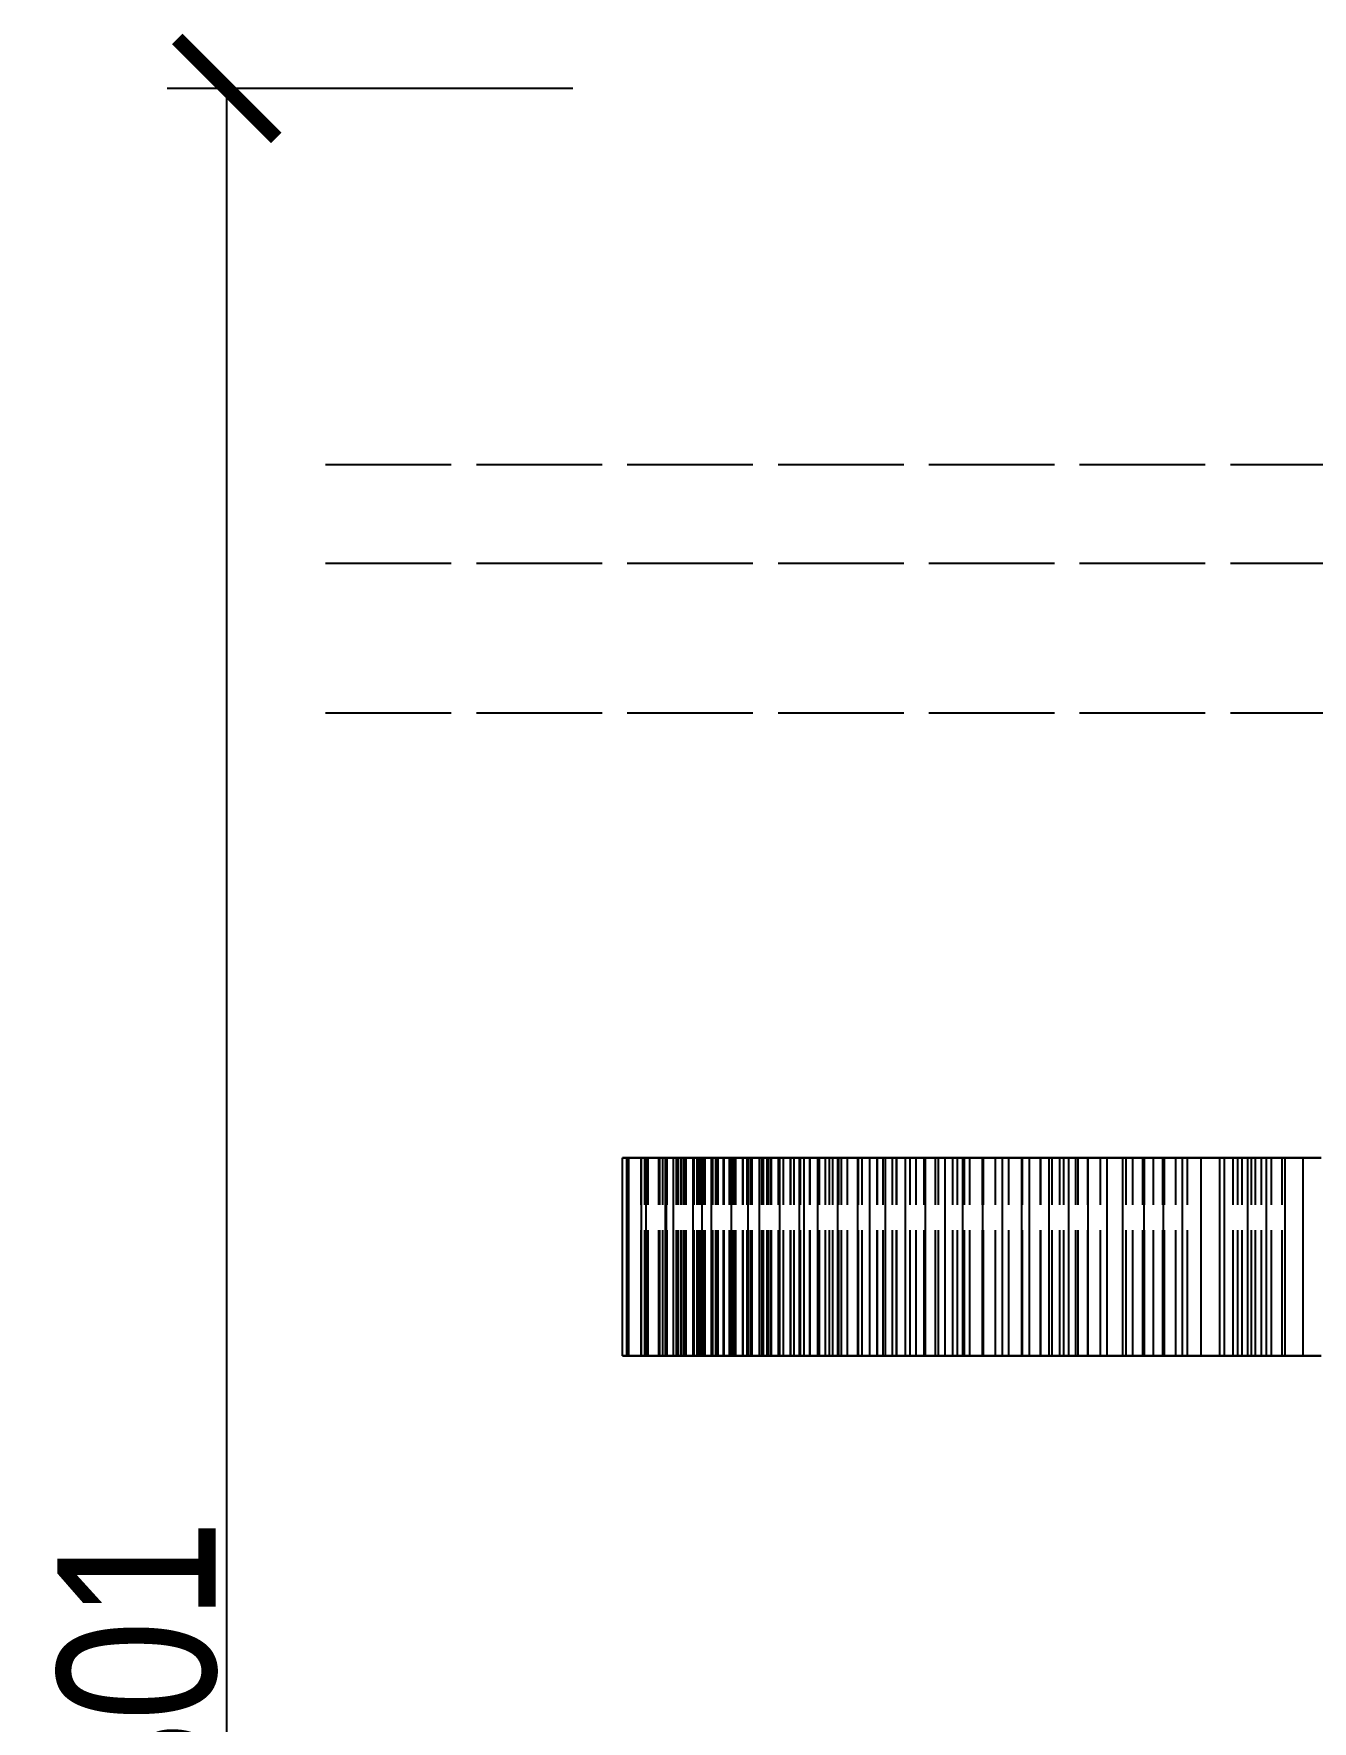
# Model space of a CAD drawing. Header units: millimetres. Extents: x -30 to 167, y -46 to 88.
# Drawn here: x -29.95 to -17.03, y 70.5 to 87.55 of the extents above; entities that cross this region are included whole.
import ezdxf

# ---------------------------------------------------------------- set-up
doc = ezdxf.new("R2010")
doc.units = ezdxf.units.MM
doc.linetypes.add('DASHED', pattern=[1.524, 1.27, -0.254])
for name, color, linetype in [('DIMS', 3, 'CONTINUOUS'), ('HIDDEN', 8, 'DASHED'), ('VISIBLE', 7, 'CONTINUOUS')]:
    doc.layers.add(name, color=color, linetype=linetype)
doc.styles.add('OpenSansCondensed-Light', font='OpenSansCondensed-Light.ttf')
doc.dimstyles.new('EZDXF', dxfattribs={"dimtxt": 0.25, "dimasz": 0.175, "dimexe": 0.375, "dimexo": 0.125, "dimgap": 0.1, "dimtad": 1, "dimlfac": 100, "dimzin": 12, "dimdsep": 46, "dimtxsty": 'OpenSansCondensed-Light', "dimblk": 'ARCHTICK', "dimcen": 2.5, "dimazin": 3, "dimtfac": 0.5, "dimtmove": 2, "dimatfit": 3})

# ---------------------------------------------------------------- blocks, each defined once
blk = doc.blocks.new('_ARCHTICK')
at = {"color": 0, "linetype": 'BYBLOCK', "const_width": 0.15}
blk.add_lwpolyline([(-0.5, -0.5), (0.5, 0.5)], dxfattribs=at)

msp = doc.modelspace()

# ---------------------------------------------------------------- linework, layer by layer
at = {"layer": 'HIDDEN'}
for p, q in [((-27, 83.20183), (27, 83.20183)), ((-27, 82.20183), (27, 82.20183)), ((-27, 80.69183), (27, 80.69183))]:
    msp.add_line(p, q, dxfattribs=at)
for points in [[(-23.99936, 76.19183), (-23.81117, 76.19183)], [(-23.99936, 74.19183), (-23.99936, 76.19183)], [(-23.9575, 76.19183), (-23.93403, 76.19183)], [(-23.77481, 76.19183), (-23.9575, 76.19183)], [(-23.9575, 76.19183), (-23.77481, 76.19183)], [(-23.81117, 76.19183), (-23.9575, 76.19183)], [(-23.9575, 74.19183), (-23.9575, 76.19183)], [(-23.93403, 76.19183), (-23.74118, 76.19183)], [(-23.93403, 74.19183), (-23.93403, 76.19183)], [(-23.81117, 76.19183), (-23.62279, 76.19183)], [(-23.62279, 76.19183), (-23.81117, 76.19183)], [(-23.81117, 74.19183), (-23.81117, 76.19183)], [(-23.81117, 74.19183), (-23.81117, 76.19183)], [(-23.80865, 76.19183), (-23.7618, 76.19183)], [(-23.63227, 76.19183), (-23.80865, 76.19183)], [(-23.80865, 76.19183), (-23.63227, 76.19183)], [(-23.74118, 76.19183), (-23.80865, 76.19183)], [(-23.80865, 74.19183), (-23.80865, 76.19183)], [(-23.59161, 76.19183), (-23.77481, 76.19183)], [(-23.77481, 76.19183), (-23.59161, 76.19183)], [(-23.77481, 74.19183), (-23.77481, 76.19183)], [(-23.77481, 74.19183), (-23.77481, 76.19183)], [(-23.7618, 76.19183), (-23.56515, 76.19183)], [(-23.7618, 74.19183), (-23.7618, 76.19183)], [(-23.74118, 76.19183), (-23.54846, 76.19183)], [(-23.54846, 76.19183), (-23.74118, 76.19183)], [(-23.74118, 74.19183), (-23.74118, 76.19183)], [(-23.74118, 74.19183), (-23.74118, 76.19183)], [(-23.45507, 76.19183), (-23.63227, 76.19183)], [(-23.63227, 76.19183), (-23.45507, 76.19183)], [(-23.63227, 74.19183), (-23.63227, 76.19183)], [(-23.63227, 74.19183), (-23.63227, 76.19183)], [(-23.62279, 76.19183), (-23.43427, 76.19183)], [(-23.43427, 76.19183), (-23.62279, 76.19183)], [(-23.62279, 74.19183), (-23.62279, 76.19183)], [(-23.62279, 74.19183), (-23.62279, 76.19183)], [(-23.40793, 76.19183), (-23.59161, 76.19183)], [(-23.59161, 76.19183), (-23.40793, 76.19183)], [(-23.59161, 74.19183), (-23.59161, 76.19183)], [(-23.59161, 74.19183), (-23.59161, 76.19183)], [(-23.56515, 76.19183), (-23.36896, 76.19183)], [(-23.56515, 74.19183), (-23.56515, 76.19183)], [(-23.55345, 76.19183), (-23.48345, 76.19183)], [(-23.38419, 76.19183), (-23.55345, 76.19183)], [(-23.55345, 76.19183), (-23.38419, 76.19183)], [(-23.36896, 76.19183), (-23.55345, 76.19183)], [(-23.55345, 74.19183), (-23.55345, 76.19183)], [(-23.54846, 76.19183), (-23.35594, 76.19183)], [(-23.35594, 76.19183), (-23.54846, 76.19183)], [(-23.54846, 74.19183), (-23.54846, 76.19183)], [(-23.54846, 74.19183), (-23.54846, 76.19183)], [(-23.48345, 76.19183), (-23.28388, 76.19183)], [(-23.48345, 74.19183), (-23.48345, 76.19183)], [(-23.27705, 76.19183), (-23.45507, 76.19183)], [(-23.45507, 76.19183), (-23.27705, 76.19183)], [(-23.45507, 74.19183), (-23.45507, 76.19183)], [(-23.45507, 74.19183), (-23.45507, 76.19183)], [(-23.43427, 76.19183), (-23.24564, 76.19183)], [(-23.24564, 76.19183), (-23.43427, 76.19183)], [(-23.43427, 74.19183), (-23.43427, 76.19183)], [(-23.43427, 74.19183), (-23.43427, 76.19183)], [(-23.22379, 76.19183), (-23.40793, 76.19183)], [(-23.40793, 76.19183), (-23.22379, 76.19183)], [(-23.40793, 74.19183), (-23.40793, 76.19183)], [(-23.40793, 74.19183), (-23.40793, 76.19183)], [(-23.21377, 76.19183), (-23.38419, 76.19183)], [(-23.38419, 76.19183), (-23.21377, 76.19183)], [(-23.38419, 74.19183), (-23.38419, 76.19183)], [(-23.38419, 74.19183), (-23.38419, 76.19183)], [(-23.36896, 76.19183), (-23.17331, 76.19183)], [(-23.17331, 76.19183), (-23.36896, 76.19183)], [(-23.36896, 74.19183), (-23.36896, 76.19183)], [(-23.36896, 74.19183), (-23.36896, 76.19183)], [(-23.35594, 76.19183), (-23.16368, 76.19183)], [(-23.16368, 76.19183), (-23.35594, 76.19183)], [(-23.35594, 74.19183), (-23.35594, 76.19183)], [(-23.35594, 74.19183), (-23.35594, 76.19183)], [(-23.28388, 76.19183), (-23.08509, 76.19183)], [(-23.28388, 74.19183), (-23.28388, 76.19183)], [(-23.09822, 76.19183), (-23.27705, 76.19183)], [(-23.27705, 76.19183), (-23.09822, 76.19183)], [(-23.27705, 74.19183), (-23.27705, 76.19183)], [(-23.27705, 74.19183), (-23.27705, 76.19183)], [(-23.24564, 76.19183), (-23.05696, 76.19183)], [(-23.05696, 76.19183), (-23.24564, 76.19183)], [(-23.24564, 74.19183), (-23.24564, 76.19183)], [(-23.24564, 74.19183), (-23.24564, 76.19183)], [(-23.03922, 76.19183), (-23.22379, 76.19183)], [(-23.22379, 76.19183), (-23.03922, 76.19183)], [(-23.22379, 74.19183), (-23.22379, 76.19183)], [(-23.22379, 74.19183), (-23.22379, 76.19183)], [(-23.0422, 76.19183), (-23.21377, 76.19183)], [(-23.21377, 76.19183), (-23.0422, 76.19183)], [(-23.21377, 74.19183), (-23.21377, 76.19183)], [(-23.21377, 74.19183), (-23.21377, 76.19183)], [(-23.19307, 76.19183), (-23.10021, 76.19183)], [(-23.03166, 76.19183), (-23.19307, 76.19183)], [(-23.19307, 76.19183), (-23.03166, 76.19183)], [(-23.08509, 76.19183), (-23.19307, 76.19183)], [(-23.19307, 74.19183), (-23.19307, 76.19183)], [(-23.17331, 76.19183), (-22.97825, 76.19183)], [(-22.97825, 76.19183), (-23.17331, 76.19183)], [(-23.17331, 74.19183), (-23.17331, 76.19183)], [(-23.17331, 74.19183), (-23.17331, 76.19183)], [(-23.16368, 76.19183), (-22.97173, 76.19183)], [(-22.97173, 76.19183), (-23.16368, 76.19183)], [(-23.16368, 74.19183), (-23.16368, 76.19183)], [(-23.16368, 74.19183), (-23.16368, 76.19183)], [(-23.10021, 76.19183), (-22.89861, 76.19183)], [(-23.10021, 74.19183), (-23.10021, 76.19183)], [(-22.91859, 76.19183), (-23.09822, 76.19183)], [(-23.09822, 76.19183), (-22.91859, 76.19183)], [(-23.09822, 74.19183), (-23.09822, 76.19183)], [(-23.09822, 74.19183), (-23.09822, 76.19183)], [(-23.08509, 76.19183), (-22.88717, 76.19183)], [(-22.88717, 76.19183), (-23.08509, 76.19183)], [(-23.08509, 74.19183), (-23.08509, 76.19183)], [(-23.08509, 74.19183), (-23.08509, 76.19183)], [(-23.05696, 76.19183), (-22.86828, 76.19183)], [(-22.86828, 76.19183), (-23.05696, 76.19183)], [(-23.05696, 74.19183), (-23.05696, 76.19183)], [(-23.05696, 74.19183), (-23.05696, 76.19183)], [(-22.86948, 76.19183), (-23.0422, 76.19183)], [(-23.0422, 76.19183), (-22.86948, 76.19183)], [(-23.0422, 74.19183), (-23.0422, 76.19183)], [(-23.0422, 74.19183), (-23.0422, 76.19183)], [(-22.85425, 76.19183), (-23.03922, 76.19183)], [(-23.03922, 76.19183), (-22.85425, 76.19183)], [(-23.03922, 74.19183), (-23.03922, 76.19183)], [(-23.03922, 74.19183), (-23.03922, 76.19183)], [(-22.86879, 76.19183), (-23.03166, 76.19183)], [(-23.03166, 76.19183), (-22.86879, 76.19183)], [(-23.03166, 74.19183), (-23.03166, 76.19183)], [(-23.03166, 74.19183), (-23.03166, 76.19183)], [(-22.97825, 76.19183), (-22.78389, 76.19183)], [(-22.78389, 76.19183), (-22.97825, 76.19183)], [(-22.97825, 74.19183), (-22.97825, 76.19183)], [(-22.97825, 74.19183), (-22.97825, 76.19183)], [(-22.97173, 76.19183), (-22.78017, 76.19183)], [(-22.78017, 76.19183), (-22.97173, 76.19183)], [(-22.97173, 74.19183), (-22.97173, 76.19183)], [(-22.97173, 74.19183), (-22.97173, 76.19183)], [(-22.73815, 76.19183), (-22.91859, 76.19183)], [(-22.91859, 76.19183), (-22.73815, 76.19183)], [(-22.91859, 74.19183), (-22.91859, 76.19183)], [(-22.91859, 74.19183), (-22.91859, 76.19183)], [(-22.89861, 76.19183), (-22.69812, 76.19183)], [(-22.89861, 74.19183), (-22.89861, 76.19183)], [(-22.88717, 76.19183), (-22.6902, 76.19183)], [(-22.6902, 76.19183), (-22.88717, 76.19183)], [(-22.88717, 74.19183), (-22.88717, 76.19183)], [(-22.88717, 74.19183), (-22.88717, 76.19183)], [(-22.69559, 76.19183), (-22.86948, 76.19183)], [(-22.86948, 76.19183), (-22.69559, 76.19183)], [(-22.86948, 74.19183), (-22.86948, 76.19183)], [(-22.86948, 74.19183), (-22.86948, 76.19183)], [(-22.70444, 76.19183), (-22.86879, 76.19183)], [(-22.86879, 76.19183), (-22.70444, 76.19183)], [(-22.86879, 74.19183), (-22.86879, 76.19183)], [(-22.86879, 74.19183), (-22.86879, 76.19183)], [(-22.86828, 76.19183), (-22.85425, 76.19183)], [(-22.85425, 76.19183), (-22.86828, 76.19183)], [(-22.86828, 74.19183), (-22.86828, 76.19183)], [(-22.86828, 74.19183), (-22.86828, 76.19183)], [(-22.85425, 74.19183), (-22.85425, 76.19183)], [(-22.85425, 74.19183), (-22.85425, 76.19183)], [(-22.78389, 76.19183), (-22.59032, 76.19183)], [(-22.59032, 76.19183), (-22.78389, 76.19183)], [(-22.78389, 74.19183), (-22.78389, 76.19183)], [(-22.78389, 74.19183), (-22.78389, 76.19183)], [(-22.78017, 76.19183), (-22.73815, 76.19183)], [(-22.73815, 76.19183), (-22.78017, 76.19183)], [(-22.78017, 74.19183), (-22.78017, 76.19183)], [(-22.78017, 74.19183), (-22.78017, 76.19183)], [(-22.73815, 74.19183), (-22.73815, 76.19183)], [(-22.73815, 74.19183), (-22.73815, 76.19183)], [(-22.7291, 76.19183), (-22.61381, 76.19183)], [(-22.57627, 76.19183), (-22.7291, 76.19183)], [(-22.7291, 76.19183), (-22.57627, 76.19183)], [(-22.69812, 76.19183), (-22.7291, 76.19183)], [(-22.7291, 74.19183), (-22.7291, 76.19183)], [(-22.5386, 76.19183), (-22.70444, 76.19183)], [(-22.70444, 76.19183), (-22.5386, 76.19183)], [(-22.70444, 74.19183), (-22.70444, 76.19183)], [(-22.70444, 74.19183), (-22.70444, 76.19183)], [(-22.69812, 76.19183), (-22.49882, 76.19183)], [(-22.49882, 76.19183), (-22.69812, 76.19183)], [(-22.69812, 74.19183), (-22.69812, 76.19183)], [(-22.69812, 74.19183), (-22.69812, 76.19183)], [(-22.5205, 76.19183), (-22.69559, 76.19183)], [(-22.69559, 76.19183), (-22.5205, 76.19183)], [(-22.69559, 74.19183), (-22.69559, 76.19183)], [(-22.69559, 74.19183), (-22.69559, 76.19183)], [(-22.6902, 76.19183), (-22.49429, 76.19183)], [(-22.49429, 76.19183), (-22.6902, 76.19183)], [(-22.6902, 74.19183), (-22.6902, 76.19183)], [(-22.6902, 74.19183), (-22.6902, 76.19183)], [(-22.61381, 76.19183), (-22.41108, 76.19183)], [(-22.61381, 74.19183), (-22.61381, 76.19183)], [(-22.59032, 76.19183), (-22.5205, 76.19183)], [(-22.5205, 76.19183), (-22.59032, 76.19183)], [(-22.59032, 74.19183), (-22.59032, 76.19183)], [(-22.59032, 74.19183), (-22.59032, 76.19183)], [(-22.42167, 76.19183), (-22.57627, 76.19183)], [(-22.57627, 76.19183), (-22.42167, 76.19183)], [(-22.57627, 74.19183), (-22.57627, 76.19183)], [(-22.57627, 74.19183), (-22.57627, 76.19183)], [(-22.37123, 76.19183), (-22.5386, 76.19183)], [(-22.5386, 76.19183), (-22.37123, 76.19183)], [(-22.5386, 74.19183), (-22.5386, 76.19183)], [(-22.5386, 74.19183), (-22.5386, 76.19183)], [(-22.5205, 74.19183), (-22.5205, 76.19183)], [(-22.5205, 74.19183), (-22.5205, 76.19183)], [(-22.49882, 76.19183), (-22.30081, 76.19183)], [(-22.30081, 76.19183), (-22.49882, 76.19183)], [(-22.49882, 74.19183), (-22.49882, 76.19183)], [(-22.49882, 74.19183), (-22.49882, 76.19183)], [(-22.49429, 76.19183), (-22.29957, 76.19183)], [(-22.29957, 76.19183), (-22.49429, 76.19183)], [(-22.49429, 74.19183), (-22.49429, 76.19183)], [(-22.49429, 74.19183), (-22.49429, 76.19183)], [(-22.26528, 76.19183), (-22.42167, 76.19183)], [(-22.42167, 76.19183), (-22.26528, 76.19183)], [(-22.42167, 74.19183), (-22.42167, 76.19183)], [(-22.42167, 74.19183), (-22.42167, 76.19183)], [(-22.41108, 76.19183), (-22.20977, 76.19183)], [(-22.41108, 74.19183), (-22.41108, 76.19183)], [(-22.20226, 76.19183), (-22.37123, 76.19183)], [(-22.37123, 76.19183), (-22.20226, 76.19183)], [(-22.37123, 74.19183), (-22.37123, 76.19183)], [(-22.37123, 74.19183), (-22.37123, 76.19183)], [(-22.30081, 76.19183), (-22.10424, 76.19183)], [(-22.10424, 76.19183), (-22.30081, 76.19183)], [(-22.30081, 74.19183), (-22.30081, 76.19183)], [(-22.30081, 74.19183), (-22.30081, 76.19183)], [(-22.29957, 76.19183), (-22.20226, 76.19183)], [(-22.20226, 76.19183), (-22.29957, 76.19183)], [(-22.29957, 74.19183), (-22.29957, 76.19183)], [(-22.29957, 74.19183), (-22.29957, 76.19183)], [(-22.10706, 76.19183), (-22.26528, 76.19183)], [(-22.26528, 76.19183), (-22.10706, 76.19183)], [(-22.26528, 74.19183), (-22.26528, 76.19183)], [(-22.26528, 74.19183), (-22.26528, 76.19183)], [(-22.20977, 76.19183), (-22.00998, 76.19183)], [(-22.20977, 74.19183), (-22.20977, 76.19183)], [(-22.20226, 74.19183), (-22.20226, 76.19183)], [(-22.20226, 74.19183), (-22.20226, 76.19183)], [(-22.16361, 76.19183), (-22.0264, 76.19183)], [(-22.02005, 76.19183), (-22.16361, 76.19183)], [(-22.16361, 76.19183), (-22.02005, 76.19183)], [(-22.00998, 76.19183), (-22.16361, 76.19183)], [(-22.16361, 74.19183), (-22.16361, 76.19183)], [(-21.94695, 76.19183), (-22.10706, 76.19183)], [(-22.10706, 76.19183), (-21.94695, 76.19183)], [(-22.10706, 74.19183), (-22.10706, 76.19183)], [(-22.10706, 74.19183), (-22.10706, 76.19183)], [(-22.10424, 76.19183), (-21.90923, 76.19183)], [(-21.90923, 76.19183), (-22.10424, 76.19183)], [(-22.10424, 74.19183), (-22.10424, 76.19183)], [(-22.10424, 74.19183), (-22.10424, 76.19183)], [(-22.0264, 76.19183), (-21.82345, 76.19183)], [(-22.0264, 74.19183), (-22.0264, 76.19183)], [(-21.87442, 76.19183), (-22.02005, 76.19183)], [(-22.02005, 76.19183), (-21.87442, 76.19183)], [(-22.02005, 74.19183), (-22.02005, 76.19183)], [(-22.02005, 74.19183), (-22.02005, 76.19183)], [(-22.00998, 76.19183), (-21.81182, 76.19183)], [(-21.81182, 76.19183), (-22.00998, 76.19183)], [(-22.00998, 74.19183), (-22.00998, 76.19183)], [(-22.00998, 74.19183), (-22.00998, 76.19183)], [(-21.78487, 76.19183), (-21.94695, 76.19183)], [(-21.94695, 76.19183), (-21.78487, 76.19183)], [(-21.94695, 74.19183), (-21.94695, 76.19183)], [(-21.94695, 74.19183), (-21.94695, 76.19183)], [(-21.90923, 76.19183), (-21.78487, 76.19183)], [(-21.78487, 76.19183), (-21.90923, 76.19183)], [(-21.90923, 74.19183), (-21.90923, 76.19183)], [(-21.90923, 74.19183), (-21.90923, 76.19183)], [(-21.72668, 76.19183), (-21.87442, 76.19183)], [(-21.87442, 76.19183), (-21.72668, 76.19183)], [(-21.87442, 74.19183), (-21.87442, 76.19183)], [(-21.87442, 74.19183), (-21.87442, 76.19183)], [(-21.82345, 76.19183), (-21.62222, 76.19183)], [(-21.82345, 74.19183), (-21.82345, 76.19183)], [(-21.81182, 76.19183), (-21.61545, 76.19183)], [(-21.61545, 76.19183), (-21.81182, 76.19183)], [(-21.81182, 74.19183), (-21.81182, 76.19183)], [(-21.81182, 74.19183), (-21.81182, 76.19183)], [(-21.78487, 74.19183), (-21.78487, 76.19183)], [(-21.78487, 74.19183), (-21.78487, 76.19183)], [(-21.57678, 76.19183), (-21.72668, 76.19183)], [(-21.72668, 76.19183), (-21.57678, 76.19183)], [(-21.72668, 74.19183), (-21.72668, 76.19183)], [(-21.72668, 74.19183), (-21.72668, 76.19183)], [(-21.62222, 76.19183), (-21.42283, 76.19183)], [(-21.62222, 74.19183), (-21.62222, 76.19183)], [(-21.61545, 76.19183), (-21.42104, 76.19183)], [(-21.42104, 76.19183), (-21.61545, 76.19183)], [(-21.61545, 74.19183), (-21.61545, 76.19183)], [(-21.61545, 74.19183), (-21.61545, 76.19183)], [(-21.42465, 76.19183), (-21.57678, 76.19183)], [(-21.57678, 76.19183), (-21.42465, 76.19183)], [(-21.57678, 74.19183), (-21.57678, 76.19183)], [(-21.57678, 74.19183), (-21.57678, 76.19183)], [(-21.49914, 76.19183), (-21.34062, 76.19183)], [(-21.36548, 76.19183), (-21.49914, 76.19183)], [(-21.49914, 76.19183), (-21.36548, 76.19183)], [(-21.42283, 76.19183), (-21.49914, 76.19183)], [(-21.49914, 74.19183), (-21.49914, 76.19183)], [(-21.27017, 76.19183), (-21.42465, 76.19183)], [(-21.42465, 76.19183), (-21.27017, 76.19183)], [(-21.42465, 74.19183), (-21.42465, 76.19183)], [(-21.42465, 74.19183), (-21.42465, 76.19183)], [(-21.42283, 76.19183), (-21.22542, 76.19183)], [(-21.22542, 76.19183), (-21.42283, 76.19183)], [(-21.42283, 74.19183), (-21.42283, 76.19183)], [(-21.42283, 74.19183), (-21.42283, 76.19183)], [(-21.42104, 76.19183), (-21.27017, 76.19183)], [(-21.27017, 76.19183), (-21.42104, 76.19183)], [(-21.42104, 74.19183), (-21.42104, 76.19183)], [(-21.42104, 74.19183), (-21.42104, 76.19183)], [(-21.22947, 76.19183), (-21.36548, 76.19183)], [(-21.36548, 76.19183), (-21.22947, 76.19183)], [(-21.36548, 74.19183), (-21.36548, 76.19183)], [(-21.36548, 74.19183), (-21.36548, 76.19183)], [(-21.34062, 76.19183), (-21.13835, 76.19183)], [(-21.34062, 74.19183), (-21.34062, 76.19183)], [(-21.27017, 74.19183), (-21.27017, 76.19183)], [(-21.27017, 74.19183), (-21.27017, 76.19183)], [(-21.09104, 76.19183), (-21.22947, 76.19183)], [(-21.22947, 76.19183), (-21.09104, 76.19183)], [(-21.22947, 74.19183), (-21.22947, 76.19183)], [(-21.22947, 74.19183), (-21.22947, 76.19183)], [(-21.22542, 76.19183), (-21.03013, 76.19183)], [(-21.03013, 76.19183), (-21.22542, 76.19183)], [(-21.22542, 74.19183), (-21.22542, 76.19183)], [(-21.22542, 74.19183), (-21.22542, 76.19183)], [(-21.13835, 76.19183), (-20.93811, 76.19183)], [(-21.13835, 74.19183), (-21.13835, 76.19183)], [(-20.95014, 76.19183), (-21.09104, 76.19183)], [(-21.09104, 76.19183), (-20.95014, 76.19183)], [(-21.09104, 74.19183), (-21.09104, 76.19183)], [(-21.09104, 74.19183), (-21.09104, 76.19183)], [(-21.03013, 76.19183), (-20.83718, 76.19183)], [(-20.83718, 76.19183), (-21.03013, 76.19183)], [(-21.03013, 74.19183), (-21.03013, 76.19183)], [(-21.03013, 74.19183), (-21.03013, 76.19183)], [(-20.80667, 76.19183), (-20.95014, 76.19183)], [(-20.95014, 76.19183), (-20.80667, 76.19183)], [(-20.95014, 74.19183), (-20.95014, 76.19183)], [(-20.95014, 74.19183), (-20.95014, 76.19183)], [(-20.93811, 76.19183), (-20.74001, 76.19183)], [(-20.93811, 74.19183), (-20.93811, 76.19183)], [(-20.83718, 76.19183), (-20.66048, 76.19183)], [(-20.66048, 76.19183), (-20.83718, 76.19183)], [(-20.83718, 74.19183), (-20.83718, 76.19183)], [(-20.83718, 74.19183), (-20.83718, 76.19183)], [(-20.66048, 76.19183), (-20.80667, 76.19183)], [(-20.80667, 76.19183), (-20.66048, 76.19183)], [(-20.80667, 74.19183), (-20.80667, 76.19183)], [(-20.80667, 74.19183), (-20.80667, 76.19183)], [(-20.74001, 76.19183), (-20.54421, 76.19183)], [(-20.74001, 74.19183), (-20.74001, 76.19183)], [(-20.73864, 76.19183), (-20.55953, 76.19183)], [(-20.61549, 76.19183), (-20.73864, 76.19183)], [(-20.73864, 76.19183), (-20.61549, 76.19183)], [(-20.54421, 76.19183), (-20.73864, 76.19183)], [(-20.73864, 74.19183), (-20.73864, 76.19183)], [(-20.66048, 74.19183), (-20.66048, 76.19183)], [(-20.66048, 74.19183), (-20.66048, 76.19183)], [(-20.4897, 76.19183), (-20.61549, 76.19183)], [(-20.61549, 76.19183), (-20.4897, 76.19183)], [(-20.61549, 74.19183), (-20.61549, 76.19183)], [(-20.61549, 74.19183), (-20.61549, 76.19183)], [(-20.55953, 76.19183), (-20.35885, 76.19183)], [(-20.55953, 74.19183), (-20.55953, 76.19183)], [(-20.54421, 76.19183), (-20.35088, 76.19183)], [(-20.35088, 76.19183), (-20.54421, 76.19183)], [(-20.54421, 74.19183), (-20.54421, 76.19183)], [(-20.54421, 74.19183), (-20.54421, 76.19183)], [(-20.3612, 76.19183), (-20.4897, 76.19183)], [(-20.4897, 76.19183), (-20.3612, 76.19183)], [(-20.4897, 74.19183), (-20.4897, 76.19183)], [(-20.4897, 74.19183), (-20.4897, 76.19183)], [(-20.22993, 76.19183), (-20.3612, 76.19183)], [(-20.3612, 76.19183), (-20.22993, 76.19183)], [(-20.3612, 74.19183), (-20.3612, 76.19183)], [(-20.3612, 74.19183), (-20.3612, 76.19183)], [(-20.35885, 76.19183), (-20.16048, 76.19183)], [(-20.35885, 74.19183), (-20.35885, 76.19183)], [(-20.35088, 76.19183), (-20.16025, 76.19183)], [(-20.16025, 76.19183), (-20.35088, 76.19183)], [(-20.35088, 74.19183), (-20.35088, 76.19183)], [(-20.35088, 74.19183), (-20.35088, 76.19183)], [(-20.09575, 76.19183), (-20.22993, 76.19183)], [(-20.22993, 76.19183), (-20.09575, 76.19183)], [(-20.22993, 74.19183), (-20.22993, 76.19183)], [(-20.22993, 74.19183), (-20.22993, 76.19183)], [(-20.16048, 76.19183), (-19.96456, 76.19183)], [(-20.16048, 74.19183), (-20.16048, 76.19183)], [(-20.16025, 76.19183), (-19.95852, 76.19183)], [(-19.95852, 76.19183), (-20.16025, 76.19183)], [(-20.16025, 74.19183), (-20.16025, 76.19183)], [(-20.16025, 74.19183), (-20.16025, 76.19183)], [(-19.95852, 76.19183), (-20.09575, 76.19183)], [(-20.09575, 76.19183), (-19.95852, 76.19183)], [(-20.09575, 74.19183), (-20.09575, 76.19183)], [(-20.09575, 74.19183), (-20.09575, 76.19183)], [(-19.96456, 76.19183), (-19.77125, 76.19183)], [(-19.96456, 74.19183), (-19.96456, 76.19183)], [(-19.95852, 74.19183), (-19.95852, 76.19183)], [(-19.95852, 74.19183), (-19.95852, 76.19183)], [(-19.88552, 76.19183), (-19.68661, 76.19183)], [(-19.77342, 76.19183), (-19.88552, 76.19183)], [(-19.88552, 76.19183), (-19.77342, 76.19183)], [(-19.77125, 76.19183), (-19.88552, 76.19183)], [(-19.88552, 74.19183), (-19.88552, 76.19183)], [(-19.65842, 76.19183), (-19.77342, 76.19183)], [(-19.77342, 76.19183), (-19.65842, 76.19183)], [(-19.77342, 74.19183), (-19.77342, 76.19183)], [(-19.77342, 74.19183), (-19.77342, 76.19183)], [(-19.77125, 76.19183), (-19.58074, 76.19183)], [(-19.58074, 76.19183), (-19.77125, 76.19183)], [(-19.77125, 74.19183), (-19.77125, 76.19183)], [(-19.77125, 74.19183), (-19.77125, 76.19183)], [(-19.68661, 76.19183), (-19.48841, 76.19183)], [(-19.68661, 74.19183), (-19.68661, 76.19183)], [(-19.54043, 76.19183), (-19.65842, 76.19183)], [(-19.65842, 76.19183), (-19.54043, 76.19183)], [(-19.65842, 74.19183), (-19.65842, 76.19183)], [(-19.65842, 74.19183), (-19.65842, 76.19183)], [(-19.58074, 76.19183), (-19.39329, 76.19183)], [(-19.39329, 76.19183), (-19.58074, 76.19183)], [(-19.58074, 74.19183), (-19.58074, 76.19183)], [(-19.58074, 74.19183), (-19.58074, 76.19183)], [(-19.41937, 76.19183), (-19.54043, 76.19183)], [(-19.54043, 76.19183), (-19.41937, 76.19183)], [(-19.54043, 74.19183), (-19.54043, 76.19183)], [(-19.54043, 74.19183), (-19.54043, 76.19183)], [(-19.48841, 76.19183), (-19.29281, 76.19183)], [(-19.48841, 74.19183), (-19.48841, 76.19183)], [(-19.29509, 76.19183), (-19.41937, 76.19183)], [(-19.41937, 76.19183), (-19.29509, 76.19183)], [(-19.41937, 74.19183), (-19.41937, 76.19183)], [(-19.41937, 74.19183), (-19.41937, 76.19183)], [(-19.39329, 76.19183), (-19.16741, 76.19183)], [(-19.16741, 76.19183), (-19.39329, 76.19183)], [(-19.39329, 74.19183), (-19.39329, 76.19183)], [(-19.39329, 74.19183), (-19.39329, 76.19183)], [(-19.16741, 76.19183), (-19.29509, 76.19183)], [(-19.29509, 76.19183), (-19.16741, 76.19183)], [(-19.29509, 74.19183), (-19.29509, 76.19183)], [(-19.29509, 74.19183), (-19.29509, 76.19183)], [(-19.29281, 76.19183), (-19.09994, 76.19183)], [(-19.29281, 74.19183), (-19.29281, 76.19183)], [(-19.16741, 74.19183), (-19.16741, 76.19183)], [(-19.16741, 74.19183), (-19.16741, 76.19183)], [(-19.09994, 76.19183), (-18.90999, 76.19183)], [(-19.09994, 74.19183), (-19.09994, 76.19183)], [(-18.94359, 76.19183), (-18.72577, 76.19183)], [(-18.84304, 76.19183), (-18.94359, 76.19183)], [(-18.94359, 76.19183), (-18.84304, 76.19183)], [(-18.90999, 76.19183), (-18.94359, 76.19183)], [(-18.94359, 74.19183), (-18.94359, 76.19183)], [(-18.90999, 76.19183), (-18.72315, 76.19183)], [(-18.72315, 76.19183), (-18.90999, 76.19183)], [(-18.90999, 74.19183), (-18.90999, 76.19183)], [(-18.90999, 74.19183), (-18.90999, 76.19183)], [(-18.73933, 76.19183), (-18.84304, 76.19183)], [(-18.84304, 76.19183), (-18.73933, 76.19183)], [(-18.84304, 74.19183), (-18.84304, 76.19183)], [(-18.84304, 74.19183), (-18.84304, 76.19183)], [(-18.63238, 76.19183), (-18.73933, 76.19183)], [(-18.73933, 76.19183), (-18.63238, 76.19183)], [(-18.73933, 74.19183), (-18.73933, 76.19183)], [(-18.73933, 74.19183), (-18.73933, 76.19183)], [(-18.72577, 76.19183), (-18.53094, 76.19183)], [(-18.72577, 74.19183), (-18.72577, 76.19183)], [(-18.72315, 76.19183), (-18.5397, 76.19183)], [(-18.5397, 76.19183), (-18.72315, 76.19183)], [(-18.72315, 74.19183), (-18.72315, 76.19183)], [(-18.72315, 74.19183), (-18.72315, 76.19183)], [(-18.52207, 76.19183), (-18.63238, 76.19183)], [(-18.63238, 76.19183), (-18.52207, 76.19183)], [(-18.63238, 74.19183), (-18.63238, 76.19183)], [(-18.63238, 74.19183), (-18.63238, 76.19183)], [(-18.5397, 76.19183), (-18.2907, 76.19183)], [(-18.2907, 76.19183), (-18.5397, 76.19183)], [(-18.5397, 74.19183), (-18.5397, 76.19183)], [(-18.5397, 74.19183), (-18.5397, 76.19183)], [(-18.53094, 76.19183), (-18.33897, 76.19183)], [(-18.53094, 74.19183), (-18.53094, 76.19183)], [(-18.40825, 76.19183), (-18.52207, 76.19183)], [(-18.52207, 76.19183), (-18.40825, 76.19183)], [(-18.52207, 74.19183), (-18.52207, 76.19183)], [(-18.52207, 74.19183), (-18.52207, 76.19183)], [(-18.2907, 76.19183), (-18.40825, 76.19183)], [(-18.40825, 76.19183), (-18.2907, 76.19183)], [(-18.40825, 74.19183), (-18.40825, 76.19183)], [(-18.40825, 74.19183), (-18.40825, 76.19183)], [(-18.33897, 76.19183), (-18.15002, 76.19183)], [(-18.33897, 74.19183), (-18.33897, 76.19183)], [(-18.2907, 74.19183), (-18.2907, 76.19183)], [(-18.2907, 74.19183), (-18.2907, 76.19183)], [(-18.15002, 76.19183), (-17.96426, 76.19183)], [(-18.15002, 74.19183), (-18.15002, 76.19183)], [(-17.96426, 76.19183), (-17.78194, 76.19183)], [(-17.96426, 74.19183), (-17.96426, 76.19183)], [(-17.91705, 76.19183), (-17.68129, 76.19183)], [(-17.82851, 76.19183), (-17.91705, 76.19183)], [(-17.91705, 76.19183), (-17.82851, 76.19183)], [(-17.78194, 76.19183), (-17.91705, 76.19183)], [(-17.91705, 74.19183), (-17.91705, 76.19183)], [(-17.73656, 76.19183), (-17.82851, 76.19183)], [(-17.82851, 76.19183), (-17.73656, 76.19183)], [(-17.82851, 74.19183), (-17.82851, 76.19183)], [(-17.82851, 74.19183), (-17.82851, 76.19183)], [(-17.78194, 76.19183), (-17.60332, 76.19183)], [(-17.60332, 76.19183), (-17.78194, 76.19183)], [(-17.78194, 74.19183), (-17.78194, 76.19183)], [(-17.78194, 74.19183), (-17.78194, 76.19183)], [(-17.64112, 76.19183), (-17.73656, 76.19183)], [(-17.73656, 76.19183), (-17.64112, 76.19183)], [(-17.73656, 74.19183), (-17.73656, 76.19183)], [(-17.73656, 74.19183), (-17.73656, 76.19183)], [(-17.68129, 76.19183), (-17.4907, 76.19183)], [(-17.68129, 74.19183), (-17.68129, 76.19183)], [(-17.54205, 76.19183), (-17.64112, 76.19183)], [(-17.64112, 76.19183), (-17.54205, 76.19183)], [(-17.64112, 74.19183), (-17.64112, 76.19183)], [(-17.64112, 74.19183), (-17.64112, 76.19183)], [(-17.60332, 76.19183), (-17.3323, 76.19183)], [(-17.3323, 76.19183), (-17.60332, 76.19183)], [(-17.60332, 74.19183), (-17.60332, 76.19183)], [(-17.60332, 74.19183), (-17.60332, 76.19183)], [(-17.43919, 76.19183), (-17.54205, 76.19183)], [(-17.54205, 76.19183), (-17.43919, 76.19183)], [(-17.54205, 74.19183), (-17.54205, 76.19183)], [(-17.54205, 74.19183), (-17.54205, 76.19183)], [(-17.4907, 76.19183), (-17.30323, 76.19183)], [(-17.4907, 74.19183), (-17.4907, 76.19183)], [(-17.3323, 76.19183), (-17.43919, 76.19183)], [(-17.43919, 76.19183), (-17.3323, 76.19183)], [(-17.43919, 74.19183), (-17.43919, 76.19183)], [(-17.43919, 74.19183), (-17.43919, 76.19183)], [(-17.3323, 74.19183), (-17.3323, 76.19183)], [(-17.3323, 74.19183), (-17.3323, 76.19183)], [(-17.30323, 76.19183), (-17.11903, 76.19183)], [(-17.30323, 74.19183), (-17.30323, 76.19183)], [(-17.11903, 76.19183), (-16.93831, 76.19183)], [(-17.11903, 74.19183), (-17.11903, 76.19183)], [(-23.99936, 74.19183), (-23.81117, 74.19183)], [(-23.9575, 74.19183), (-23.93403, 74.19183)], [(-23.77481, 74.19183), (-23.9575, 74.19183)], [(-23.9575, 74.19183), (-23.77481, 74.19183)], [(-23.81117, 74.19183), (-23.9575, 74.19183)], [(-23.93403, 74.19183), (-23.74118, 74.19183)], [(-23.81117, 74.19183), (-23.62279, 74.19183)], [(-23.62279, 74.19183), (-23.81117, 74.19183)], [(-23.80865, 74.19183), (-23.7618, 74.19183)], [(-23.63227, 74.19183), (-23.80865, 74.19183)], [(-23.80865, 74.19183), (-23.63227, 74.19183)], [(-23.74118, 74.19183), (-23.80865, 74.19183)], [(-23.59161, 74.19183), (-23.77481, 74.19183)], [(-23.77481, 74.19183), (-23.59161, 74.19183)], [(-23.7618, 74.19183), (-23.56515, 74.19183)], [(-23.74118, 74.19183), (-23.54846, 74.19183)], [(-23.54846, 74.19183), (-23.74118, 74.19183)], [(-23.45507, 74.19183), (-23.63227, 74.19183)], [(-23.63227, 74.19183), (-23.45507, 74.19183)], [(-23.62279, 74.19183), (-23.43427, 74.19183)], [(-23.43427, 74.19183), (-23.62279, 74.19183)], [(-23.40793, 74.19183), (-23.59161, 74.19183)], [(-23.59161, 74.19183), (-23.40793, 74.19183)], [(-23.56515, 74.19183), (-23.36896, 74.19183)], [(-23.55345, 74.19183), (-23.48345, 74.19183)], [(-23.38419, 74.19183), (-23.55345, 74.19183)], [(-23.55345, 74.19183), (-23.38419, 74.19183)], [(-23.36896, 74.19183), (-23.55345, 74.19183)], [(-23.54846, 74.19183), (-23.35594, 74.19183)], [(-23.35594, 74.19183), (-23.54846, 74.19183)], [(-23.48345, 74.19183), (-23.28388, 74.19183)], [(-23.27705, 74.19183), (-23.45507, 74.19183)], [(-23.45507, 74.19183), (-23.27705, 74.19183)], [(-23.43427, 74.19183), (-23.24564, 74.19183)], [(-23.24564, 74.19183), (-23.43427, 74.19183)], [(-23.22379, 74.19183), (-23.40793, 74.19183)], [(-23.40793, 74.19183), (-23.22379, 74.19183)], [(-23.21377, 74.19183), (-23.38419, 74.19183)], [(-23.38419, 74.19183), (-23.21377, 74.19183)], [(-23.36896, 74.19183), (-23.17331, 74.19183)], [(-23.17331, 74.19183), (-23.36896, 74.19183)], [(-23.35594, 74.19183), (-23.16368, 74.19183)], [(-23.16368, 74.19183), (-23.35594, 74.19183)], [(-23.28388, 74.19183), (-23.08509, 74.19183)], [(-23.09822, 74.19183), (-23.27705, 74.19183)], [(-23.27705, 74.19183), (-23.09822, 74.19183)], [(-23.24564, 74.19183), (-23.05696, 74.19183)], [(-23.05696, 74.19183), (-23.24564, 74.19183)], [(-23.03922, 74.19183), (-23.22379, 74.19183)], [(-23.22379, 74.19183), (-23.03922, 74.19183)], [(-23.0422, 74.19183), (-23.21377, 74.19183)], [(-23.21377, 74.19183), (-23.0422, 74.19183)], [(-23.19307, 74.19183), (-23.10021, 74.19183)], [(-23.03166, 74.19183), (-23.19307, 74.19183)], [(-23.19307, 74.19183), (-23.03166, 74.19183)], [(-23.08509, 74.19183), (-23.19307, 74.19183)], [(-23.17331, 74.19183), (-22.97825, 74.19183)], [(-22.97825, 74.19183), (-23.17331, 74.19183)], [(-23.16368, 74.19183), (-22.97173, 74.19183)], [(-22.97173, 74.19183), (-23.16368, 74.19183)], [(-23.10021, 74.19183), (-22.89861, 74.19183)], [(-22.91859, 74.19183), (-23.09822, 74.19183)], [(-23.09822, 74.19183), (-22.91859, 74.19183)], [(-23.08509, 74.19183), (-22.88717, 74.19183)], [(-22.88717, 74.19183), (-23.08509, 74.19183)], [(-23.05696, 74.19183), (-22.86828, 74.19183)], [(-22.86828, 74.19183), (-23.05696, 74.19183)], [(-22.86948, 74.19183), (-23.0422, 74.19183)], [(-23.0422, 74.19183), (-22.86948, 74.19183)], [(-22.85425, 74.19183), (-23.03922, 74.19183)], [(-23.03922, 74.19183), (-22.85425, 74.19183)], [(-22.86879, 74.19183), (-23.03166, 74.19183)], [(-23.03166, 74.19183), (-22.86879, 74.19183)], [(-22.97825, 74.19183), (-22.78389, 74.19183)], [(-22.78389, 74.19183), (-22.97825, 74.19183)], [(-22.97173, 74.19183), (-22.78017, 74.19183)], [(-22.78017, 74.19183), (-22.97173, 74.19183)], [(-22.73815, 74.19183), (-22.91859, 74.19183)], [(-22.91859, 74.19183), (-22.73815, 74.19183)], [(-22.89861, 74.19183), (-22.69812, 74.19183)], [(-22.88717, 74.19183), (-22.6902, 74.19183)], [(-22.6902, 74.19183), (-22.88717, 74.19183)], [(-22.69559, 74.19183), (-22.86948, 74.19183)], [(-22.86948, 74.19183), (-22.69559, 74.19183)], [(-22.70444, 74.19183), (-22.86879, 74.19183)], [(-22.86879, 74.19183), (-22.70444, 74.19183)], [(-22.86828, 74.19183), (-22.85425, 74.19183)], [(-22.85425, 74.19183), (-22.86828, 74.19183)], [(-22.78389, 74.19183), (-22.59032, 74.19183)], [(-22.59032, 74.19183), (-22.78389, 74.19183)], [(-22.78017, 74.19183), (-22.73815, 74.19183)], [(-22.73815, 74.19183), (-22.78017, 74.19183)], [(-22.7291, 74.19183), (-22.61381, 74.19183)], [(-22.57627, 74.19183), (-22.7291, 74.19183)], [(-22.7291, 74.19183), (-22.57627, 74.19183)], [(-22.69812, 74.19183), (-22.7291, 74.19183)], [(-22.5386, 74.19183), (-22.70444, 74.19183)], [(-22.70444, 74.19183), (-22.5386, 74.19183)], [(-22.69812, 74.19183), (-22.49882, 74.19183)], [(-22.49882, 74.19183), (-22.69812, 74.19183)], [(-22.5205, 74.19183), (-22.69559, 74.19183)], [(-22.69559, 74.19183), (-22.5205, 74.19183)], [(-22.6902, 74.19183), (-22.49429, 74.19183)], [(-22.49429, 74.19183), (-22.6902, 74.19183)], [(-22.61381, 74.19183), (-22.41108, 74.19183)], [(-22.59032, 74.19183), (-22.5205, 74.19183)], [(-22.5205, 74.19183), (-22.59032, 74.19183)], [(-22.42167, 74.19183), (-22.57627, 74.19183)], [(-22.57627, 74.19183), (-22.42167, 74.19183)], [(-22.37123, 74.19183), (-22.5386, 74.19183)], [(-22.5386, 74.19183), (-22.37123, 74.19183)], [(-22.49882, 74.19183), (-22.30081, 74.19183)], [(-22.30081, 74.19183), (-22.49882, 74.19183)], [(-22.49429, 74.19183), (-22.29957, 74.19183)], [(-22.29957, 74.19183), (-22.49429, 74.19183)], [(-22.26528, 74.19183), (-22.42167, 74.19183)], [(-22.42167, 74.19183), (-22.26528, 74.19183)], [(-22.41108, 74.19183), (-22.20977, 74.19183)], [(-22.20226, 74.19183), (-22.37123, 74.19183)], [(-22.37123, 74.19183), (-22.20226, 74.19183)], [(-22.30081, 74.19183), (-22.10424, 74.19183)], [(-22.10424, 74.19183), (-22.30081, 74.19183)], [(-22.29957, 74.19183), (-22.20226, 74.19183)], [(-22.20226, 74.19183), (-22.29957, 74.19183)], [(-22.10706, 74.19183), (-22.26528, 74.19183)], [(-22.26528, 74.19183), (-22.10706, 74.19183)], [(-22.20977, 74.19183), (-22.00998, 74.19183)], [(-22.16361, 74.19183), (-22.0264, 74.19183)], [(-22.02005, 74.19183), (-22.16361, 74.19183)], [(-22.16361, 74.19183), (-22.02005, 74.19183)], [(-22.00998, 74.19183), (-22.16361, 74.19183)], [(-21.94695, 74.19183), (-22.10706, 74.19183)], [(-22.10706, 74.19183), (-21.94695, 74.19183)], [(-22.10424, 74.19183), (-21.90923, 74.19183)], [(-21.90923, 74.19183), (-22.10424, 74.19183)], [(-22.0264, 74.19183), (-21.82345, 74.19183)], [(-21.87442, 74.19183), (-22.02005, 74.19183)], [(-22.02005, 74.19183), (-21.87442, 74.19183)], [(-22.00998, 74.19183), (-21.81182, 74.19183)], [(-21.81182, 74.19183), (-22.00998, 74.19183)], [(-21.78487, 74.19183), (-21.94695, 74.19183)], [(-21.94695, 74.19183), (-21.78487, 74.19183)], [(-21.90923, 74.19183), (-21.78487, 74.19183)], [(-21.78487, 74.19183), (-21.90923, 74.19183)], [(-21.72668, 74.19183), (-21.87442, 74.19183)], [(-21.87442, 74.19183), (-21.72668, 74.19183)], [(-21.82345, 74.19183), (-21.62222, 74.19183)], [(-21.81182, 74.19183), (-21.61545, 74.19183)], [(-21.61545, 74.19183), (-21.81182, 74.19183)], [(-21.57678, 74.19183), (-21.72668, 74.19183)], [(-21.72668, 74.19183), (-21.57678, 74.19183)], [(-21.62222, 74.19183), (-21.42283, 74.19183)], [(-21.61545, 74.19183), (-21.42104, 74.19183)], [(-21.42104, 74.19183), (-21.61545, 74.19183)], [(-21.42465, 74.19183), (-21.57678, 74.19183)], [(-21.57678, 74.19183), (-21.42465, 74.19183)], [(-21.49914, 74.19183), (-21.34062, 74.19183)], [(-21.36548, 74.19183), (-21.49914, 74.19183)], [(-21.49914, 74.19183), (-21.36548, 74.19183)], [(-21.42283, 74.19183), (-21.49914, 74.19183)], [(-21.27017, 74.19183), (-21.42465, 74.19183)], [(-21.42465, 74.19183), (-21.27017, 74.19183)], [(-21.42283, 74.19183), (-21.22542, 74.19183)], [(-21.22542, 74.19183), (-21.42283, 74.19183)], [(-21.42104, 74.19183), (-21.27017, 74.19183)], [(-21.27017, 74.19183), (-21.42104, 74.19183)], [(-21.22947, 74.19183), (-21.36548, 74.19183)], [(-21.36548, 74.19183), (-21.22947, 74.19183)], [(-21.34062, 74.19183), (-21.13835, 74.19183)], [(-21.09104, 74.19183), (-21.22947, 74.19183)], [(-21.22947, 74.19183), (-21.09104, 74.19183)], [(-21.22542, 74.19183), (-21.03013, 74.19183)], [(-21.03013, 74.19183), (-21.22542, 74.19183)], [(-21.13835, 74.19183), (-20.93811, 74.19183)], [(-20.95014, 74.19183), (-21.09104, 74.19183)], [(-21.09104, 74.19183), (-20.95014, 74.19183)], [(-21.03013, 74.19183), (-20.83718, 74.19183)], [(-20.83718, 74.19183), (-21.03013, 74.19183)], [(-20.80667, 74.19183), (-20.95014, 74.19183)], [(-20.95014, 74.19183), (-20.80667, 74.19183)], [(-20.93811, 74.19183), (-20.74001, 74.19183)], [(-20.83718, 74.19183), (-20.66048, 74.19183)], [(-20.66048, 74.19183), (-20.83718, 74.19183)], [(-20.66048, 74.19183), (-20.80667, 74.19183)], [(-20.80667, 74.19183), (-20.66048, 74.19183)], [(-20.74001, 74.19183), (-20.54421, 74.19183)], [(-20.73864, 74.19183), (-20.55953, 74.19183)], [(-20.61549, 74.19183), (-20.73864, 74.19183)], [(-20.73864, 74.19183), (-20.61549, 74.19183)], [(-20.54421, 74.19183), (-20.73864, 74.19183)], [(-20.4897, 74.19183), (-20.61549, 74.19183)], [(-20.61549, 74.19183), (-20.4897, 74.19183)], [(-20.55953, 74.19183), (-20.35885, 74.19183)], [(-20.54421, 74.19183), (-20.35088, 74.19183)], [(-20.35088, 74.19183), (-20.54421, 74.19183)], [(-20.3612, 74.19183), (-20.4897, 74.19183)], [(-20.4897, 74.19183), (-20.3612, 74.19183)], [(-20.22993, 74.19183), (-20.3612, 74.19183)], [(-20.3612, 74.19183), (-20.22993, 74.19183)], [(-20.35885, 74.19183), (-20.16048, 74.19183)], [(-20.35088, 74.19183), (-20.16025, 74.19183)], [(-20.16025, 74.19183), (-20.35088, 74.19183)], [(-20.09575, 74.19183), (-20.22993, 74.19183)], [(-20.22993, 74.19183), (-20.09575, 74.19183)], [(-20.16048, 74.19183), (-19.96456, 74.19183)], [(-20.16025, 74.19183), (-19.95852, 74.19183)], [(-19.95852, 74.19183), (-20.16025, 74.19183)], [(-19.95852, 74.19183), (-20.09575, 74.19183)], [(-20.09575, 74.19183), (-19.95852, 74.19183)], [(-19.96456, 74.19183), (-19.77125, 74.19183)], [(-19.88552, 74.19183), (-19.68661, 74.19183)], [(-19.77342, 74.19183), (-19.88552, 74.19183)], [(-19.88552, 74.19183), (-19.77342, 74.19183)], [(-19.77125, 74.19183), (-19.88552, 74.19183)], [(-19.65842, 74.19183), (-19.77342, 74.19183)], [(-19.77342, 74.19183), (-19.65842, 74.19183)], [(-19.77125, 74.19183), (-19.58074, 74.19183)], [(-19.58074, 74.19183), (-19.77125, 74.19183)], [(-19.68661, 74.19183), (-19.48841, 74.19183)], [(-19.54043, 74.19183), (-19.65842, 74.19183)], [(-19.65842, 74.19183), (-19.54043, 74.19183)], [(-19.58074, 74.19183), (-19.39329, 74.19183)], [(-19.39329, 74.19183), (-19.58074, 74.19183)], [(-19.41937, 74.19183), (-19.54043, 74.19183)], [(-19.54043, 74.19183), (-19.41937, 74.19183)], [(-19.48841, 74.19183), (-19.29281, 74.19183)], [(-19.29509, 74.19183), (-19.41937, 74.19183)], [(-19.41937, 74.19183), (-19.29509, 74.19183)], [(-19.39329, 74.19183), (-19.16741, 74.19183)], [(-19.16741, 74.19183), (-19.39329, 74.19183)], [(-19.16741, 74.19183), (-19.29509, 74.19183)], [(-19.29509, 74.19183), (-19.16741, 74.19183)], [(-19.29281, 74.19183), (-19.09994, 74.19183)], [(-19.09994, 74.19183), (-18.90999, 74.19183)], [(-18.94359, 74.19183), (-18.72577, 74.19183)], [(-18.84304, 74.19183), (-18.94359, 74.19183)], [(-18.94359, 74.19183), (-18.84304, 74.19183)], [(-18.90999, 74.19183), (-18.94359, 74.19183)], [(-18.90999, 74.19183), (-18.72315, 74.19183)], [(-18.72315, 74.19183), (-18.90999, 74.19183)], [(-18.73933, 74.19183), (-18.84304, 74.19183)], [(-18.84304, 74.19183), (-18.73933, 74.19183)], [(-18.63238, 74.19183), (-18.73933, 74.19183)], [(-18.73933, 74.19183), (-18.63238, 74.19183)], [(-18.72577, 74.19183), (-18.53094, 74.19183)], [(-18.72315, 74.19183), (-18.5397, 74.19183)], [(-18.5397, 74.19183), (-18.72315, 74.19183)], [(-18.52207, 74.19183), (-18.63238, 74.19183)], [(-18.63238, 74.19183), (-18.52207, 74.19183)], [(-18.5397, 74.19183), (-18.2907, 74.19183)], [(-18.2907, 74.19183), (-18.5397, 74.19183)], [(-18.53094, 74.19183), (-18.33897, 74.19183)], [(-18.40825, 74.19183), (-18.52207, 74.19183)], [(-18.52207, 74.19183), (-18.40825, 74.19183)], [(-18.2907, 74.19183), (-18.40825, 74.19183)], [(-18.40825, 74.19183), (-18.2907, 74.19183)], [(-18.33897, 74.19183), (-18.15002, 74.19183)], [(-18.15002, 74.19183), (-17.96426, 74.19183)], [(-17.96426, 74.19183), (-17.78194, 74.19183)], [(-17.91705, 74.19183), (-17.68129, 74.19183)], [(-17.82851, 74.19183), (-17.91705, 74.19183)], [(-17.91705, 74.19183), (-17.82851, 74.19183)], [(-17.78194, 74.19183), (-17.91705, 74.19183)], [(-17.73656, 74.19183), (-17.82851, 74.19183)], [(-17.82851, 74.19183), (-17.73656, 74.19183)], [(-17.78194, 74.19183), (-17.60332, 74.19183)], [(-17.60332, 74.19183), (-17.78194, 74.19183)], [(-17.64112, 74.19183), (-17.73656, 74.19183)], [(-17.73656, 74.19183), (-17.64112, 74.19183)], [(-17.68129, 74.19183), (-17.4907, 74.19183)], [(-17.54205, 74.19183), (-17.64112, 74.19183)], [(-17.64112, 74.19183), (-17.54205, 74.19183)], [(-17.60332, 74.19183), (-17.3323, 74.19183)], [(-17.3323, 74.19183), (-17.60332, 74.19183)], [(-17.43919, 74.19183), (-17.54205, 74.19183)], [(-17.54205, 74.19183), (-17.43919, 74.19183)], [(-17.4907, 74.19183), (-17.30323, 74.19183)], [(-17.3323, 74.19183), (-17.43919, 74.19183)], [(-17.43919, 74.19183), (-17.3323, 74.19183)], [(-17.30323, 74.19183), (-17.11903, 74.19183)], [(-17.11903, 74.19183), (-16.93831, 74.19183)]]:
    msp.add_lwpolyline(points, dxfattribs=at)
at = {"layer": 'VISIBLE'}
for points in [[(-23.9575, 76.19183), (-23.99936, 76.19183)], [(-23.99936, 74.19183), (-23.99936, 76.19183)], [(-23.93403, 76.19183), (-23.9575, 76.19183)], [(-23.9575, 74.19183), (-23.9575, 76.19183)], [(-23.80865, 76.19183), (-23.93403, 76.19183)], [(-23.93403, 74.19183), (-23.93403, 76.19183)], [(-23.7618, 76.19183), (-23.80865, 76.19183)], [(-23.80865, 74.19183), (-23.80865, 76.19183)], [(-23.56515, 76.19183), (-23.7618, 76.19183)], [(-23.7618, 74.19183), (-23.7618, 76.19183)], [(-23.55345, 76.19183), (-23.56515, 76.19183)], [(-23.56515, 74.19183), (-23.56515, 76.19183)], [(-23.48345, 76.19183), (-23.55345, 76.19183)], [(-23.55345, 74.19183), (-23.55345, 76.19183)], [(-23.28388, 76.19183), (-23.48345, 76.19183)], [(-23.48345, 74.19183), (-23.48345, 76.19183)], [(-23.19307, 76.19183), (-23.28388, 76.19183)], [(-23.28388, 74.19183), (-23.28388, 76.19183)], [(-23.10021, 76.19183), (-23.19307, 76.19183)], [(-23.19307, 74.19183), (-23.19307, 76.19183)], [(-22.89861, 76.19183), (-23.10021, 76.19183)], [(-23.10021, 74.19183), (-23.10021, 76.19183)], [(-22.7291, 76.19183), (-22.89861, 76.19183)], [(-22.89861, 74.19183), (-22.89861, 76.19183)], [(-22.61381, 76.19183), (-22.7291, 76.19183)], [(-22.7291, 74.19183), (-22.7291, 76.19183)], [(-22.41108, 76.19183), (-22.61381, 76.19183)], [(-22.61381, 74.19183), (-22.61381, 76.19183)], [(-22.20977, 76.19183), (-22.41108, 76.19183)], [(-22.41108, 74.19183), (-22.41108, 76.19183)], [(-22.16361, 76.19183), (-22.20977, 76.19183)], [(-22.20977, 74.19183), (-22.20977, 76.19183)], [(-22.0264, 76.19183), (-22.16361, 76.19183)], [(-22.16361, 74.19183), (-22.16361, 76.19183)], [(-21.82345, 76.19183), (-22.0264, 76.19183)], [(-22.0264, 74.19183), (-22.0264, 76.19183)], [(-21.62222, 76.19183), (-21.82345, 76.19183)], [(-21.82345, 74.19183), (-21.82345, 76.19183)], [(-21.49914, 76.19183), (-21.62222, 76.19183)], [(-21.62222, 74.19183), (-21.62222, 76.19183)], [(-21.34062, 76.19183), (-21.49914, 76.19183)], [(-21.49914, 74.19183), (-21.49914, 76.19183)], [(-21.13835, 76.19183), (-21.34062, 76.19183)], [(-21.34062, 74.19183), (-21.34062, 76.19183)], [(-20.93811, 76.19183), (-21.13835, 76.19183)], [(-21.13835, 74.19183), (-21.13835, 76.19183)], [(-20.74001, 76.19183), (-20.93811, 76.19183)], [(-20.93811, 74.19183), (-20.93811, 76.19183)], [(-20.73864, 76.19183), (-20.74001, 76.19183)], [(-20.74001, 74.19183), (-20.74001, 76.19183)], [(-20.55953, 76.19183), (-20.73864, 76.19183)], [(-20.73864, 74.19183), (-20.73864, 76.19183)], [(-20.35885, 76.19183), (-20.55953, 76.19183)], [(-20.55953, 74.19183), (-20.55953, 76.19183)], [(-20.16048, 76.19183), (-20.35885, 76.19183)], [(-20.35885, 74.19183), (-20.35885, 76.19183)], [(-19.96456, 76.19183), (-20.16048, 76.19183)], [(-20.16048, 74.19183), (-20.16048, 76.19183)], [(-19.88552, 76.19183), (-19.96456, 76.19183)], [(-19.96456, 74.19183), (-19.96456, 76.19183)], [(-19.68661, 76.19183), (-19.88552, 76.19183)], [(-19.88552, 74.19183), (-19.88552, 76.19183)], [(-19.48841, 76.19183), (-19.68661, 76.19183)], [(-19.68661, 74.19183), (-19.68661, 76.19183)], [(-19.29281, 76.19183), (-19.48841, 76.19183)], [(-19.48841, 74.19183), (-19.48841, 76.19183)], [(-19.09994, 76.19183), (-19.29281, 76.19183)], [(-19.29281, 74.19183), (-19.29281, 76.19183)], [(-18.94359, 76.19183), (-19.09994, 76.19183)], [(-19.09994, 74.19183), (-19.09994, 76.19183)], [(-18.72577, 76.19183), (-18.94359, 76.19183)], [(-18.94359, 74.19183), (-18.94359, 76.19183)], [(-18.53094, 76.19183), (-18.72577, 76.19183)], [(-18.72577, 74.19183), (-18.72577, 76.19183)], [(-18.33897, 76.19183), (-18.53094, 76.19183)], [(-18.53094, 74.19183), (-18.53094, 76.19183)], [(-18.15002, 76.19183), (-18.33897, 76.19183)], [(-18.33897, 74.19183), (-18.33897, 76.19183)], [(-17.96426, 76.19183), (-18.15002, 76.19183)], [(-18.15002, 74.19183), (-18.15002, 76.19183)], [(-17.91705, 76.19183), (-17.96426, 76.19183)], [(-17.96426, 74.19183), (-17.96426, 76.19183)], [(-17.68129, 76.19183), (-17.91705, 76.19183)], [(-17.91705, 74.19183), (-17.91705, 76.19183)], [(-17.4907, 76.19183), (-17.68129, 76.19183)], [(-17.68129, 74.19183), (-17.68129, 76.19183)], [(-17.30323, 76.19183), (-17.4907, 76.19183)], [(-17.4907, 74.19183), (-17.4907, 76.19183)], [(-17.11903, 76.19183), (-17.30323, 76.19183)], [(-17.30323, 74.19183), (-17.30323, 76.19183)], [(-16.93831, 76.19183), (-17.11903, 76.19183)], [(-17.11903, 74.19183), (-17.11903, 76.19183)], [(-23.9575, 74.19183), (-23.99936, 74.19183)], [(-23.93403, 74.19183), (-23.9575, 74.19183)], [(-23.80865, 74.19183), (-23.93403, 74.19183)], [(-23.7618, 74.19183), (-23.80865, 74.19183)], [(-23.56515, 74.19183), (-23.7618, 74.19183)], [(-23.55345, 74.19183), (-23.56515, 74.19183)], [(-23.48345, 74.19183), (-23.55345, 74.19183)], [(-23.28388, 74.19183), (-23.48345, 74.19183)], [(-23.19307, 74.19183), (-23.28388, 74.19183)], [(-23.10021, 74.19183), (-23.19307, 74.19183)], [(-22.89861, 74.19183), (-23.10021, 74.19183)], [(-22.7291, 74.19183), (-22.89861, 74.19183)], [(-22.61381, 74.19183), (-22.7291, 74.19183)], [(-22.41108, 74.19183), (-22.61381, 74.19183)], [(-22.20977, 74.19183), (-22.41108, 74.19183)], [(-22.16361, 74.19183), (-22.20977, 74.19183)], [(-22.0264, 74.19183), (-22.16361, 74.19183)], [(-21.82345, 74.19183), (-22.0264, 74.19183)], [(-21.62222, 74.19183), (-21.82345, 74.19183)], [(-21.49914, 74.19183), (-21.62222, 74.19183)], [(-21.34062, 74.19183), (-21.49914, 74.19183)], [(-21.13835, 74.19183), (-21.34062, 74.19183)], [(-20.93811, 74.19183), (-21.13835, 74.19183)], [(-20.74001, 74.19183), (-20.93811, 74.19183)], [(-20.73864, 74.19183), (-20.74001, 74.19183)], [(-20.55953, 74.19183), (-20.73864, 74.19183)], [(-20.35885, 74.19183), (-20.55953, 74.19183)], [(-20.16048, 74.19183), (-20.35885, 74.19183)], [(-19.96456, 74.19183), (-20.16048, 74.19183)], [(-19.88552, 74.19183), (-19.96456, 74.19183)], [(-19.68661, 74.19183), (-19.88552, 74.19183)], [(-19.48841, 74.19183), (-19.68661, 74.19183)], [(-19.29281, 74.19183), (-19.48841, 74.19183)], [(-19.09994, 74.19183), (-19.29281, 74.19183)], [(-18.94359, 74.19183), (-19.09994, 74.19183)], [(-18.72577, 74.19183), (-18.94359, 74.19183)], [(-18.53094, 74.19183), (-18.72577, 74.19183)], [(-18.33897, 74.19183), (-18.53094, 74.19183)], [(-18.15002, 74.19183), (-18.33897, 74.19183)], [(-17.96426, 74.19183), (-18.15002, 74.19183)], [(-17.91705, 74.19183), (-17.96426, 74.19183)], [(-17.68129, 74.19183), (-17.91705, 74.19183)], [(-17.4907, 74.19183), (-17.68129, 74.19183)], [(-17.30323, 74.19183), (-17.4907, 74.19183)], [(-17.11903, 74.19183), (-17.30323, 74.19183)], [(-16.93831, 74.19183), (-17.11903, 74.19183)]]:
    msp.add_lwpolyline(points, dxfattribs=at)

# ---------------------------------------------------------------- dimensions: what is measured, and where the dimension line sits
at = {"layer": 'DIMS'}
msp.add_linear_dim(base=(-28, 53.99183), p1=(-24, 53.99183), p2=(-24, 87.00183), angle=90, dimstyle='EZDXF', override={"dimtxt": 1.6, "dimasz": 1, "dimexe": 0.6, "dimexo": 0.5, "dimdec": 2}, dxfattribs=at).render()

doc.saveas('drawing.dxf')
